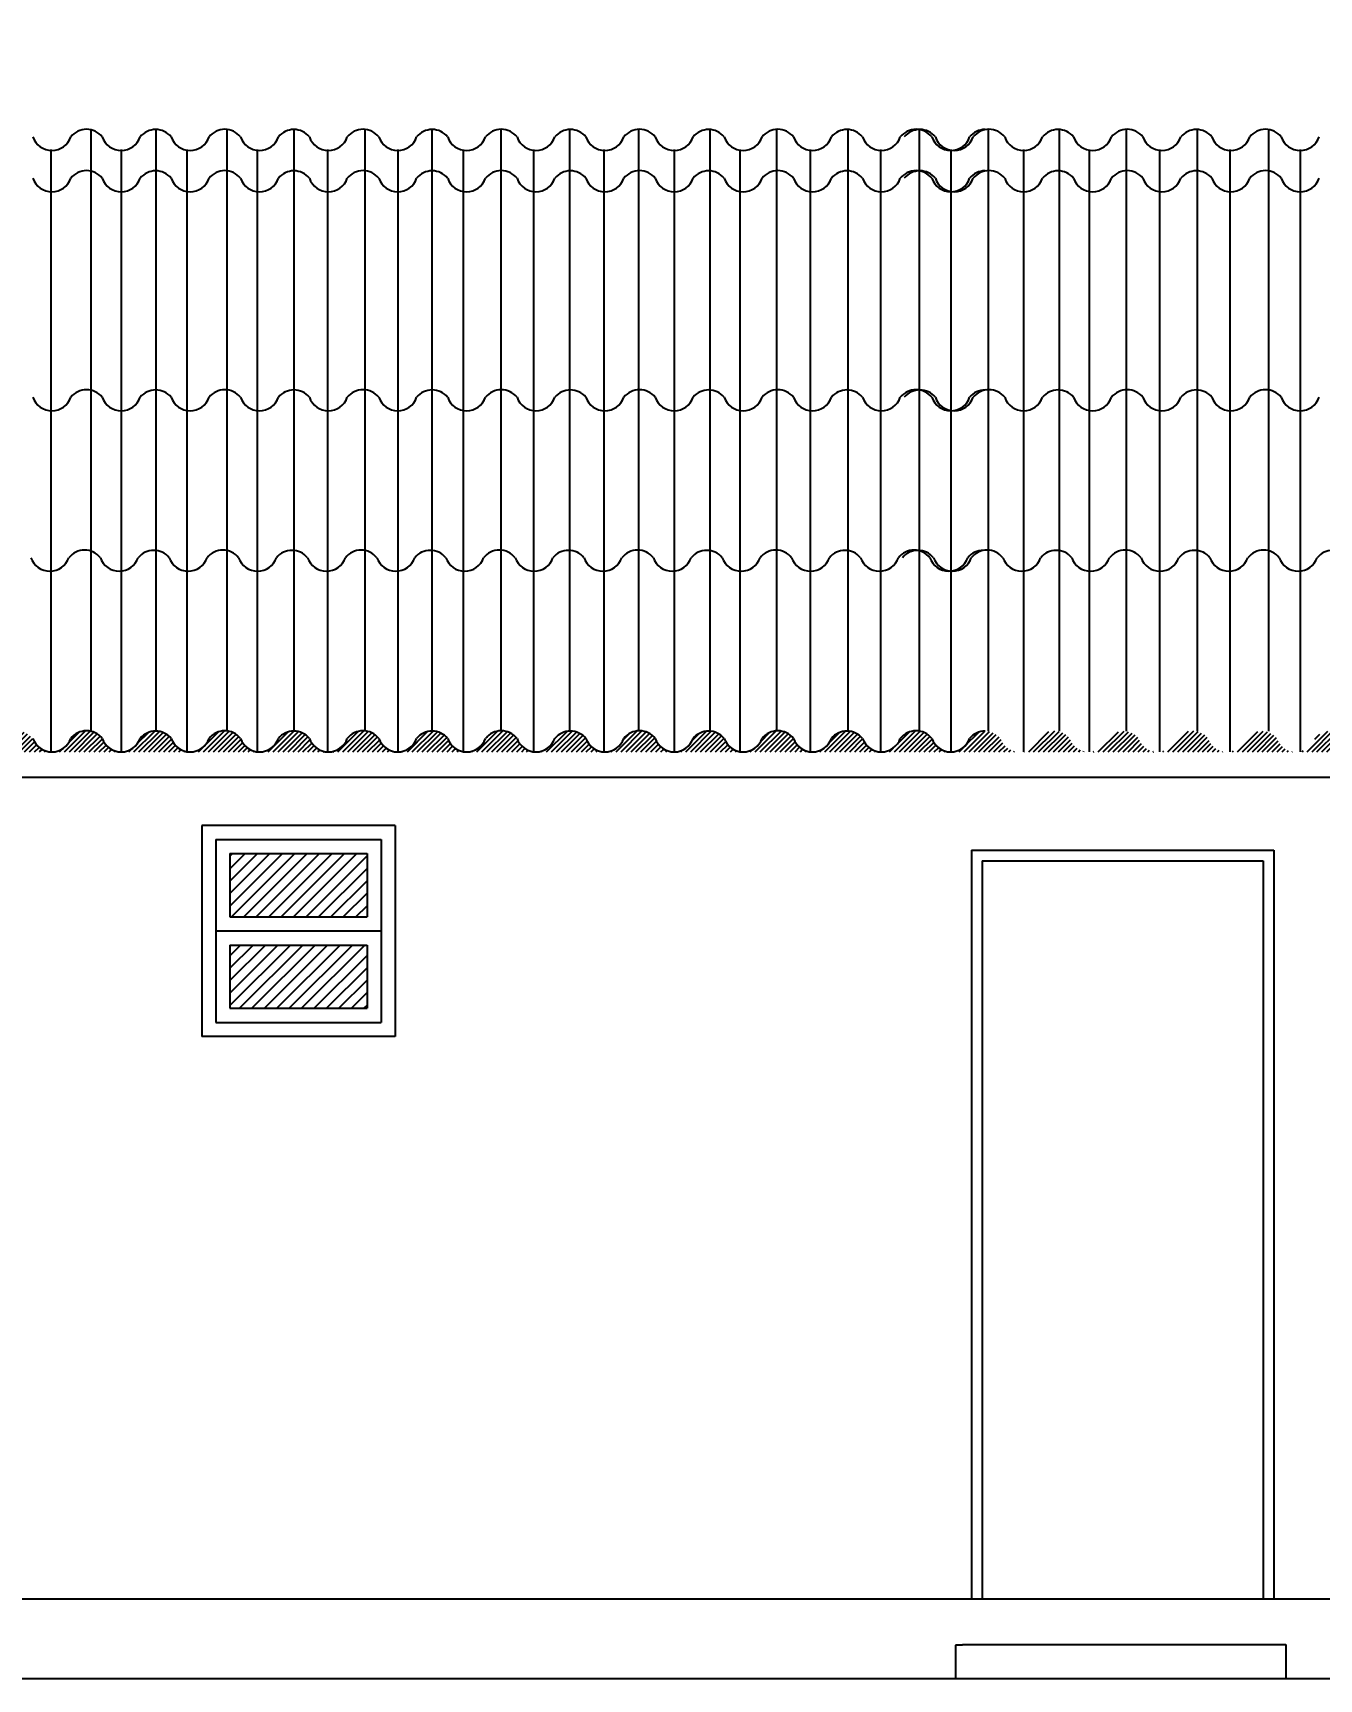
# Model space of a CAD drawing. Extents: x -49 to 264, y -41 to 22.
# Drawn here: x 16.798 to 20.457, y 3.068 to 7.75 of the extents above; entities that cross this region are included whole.
import ezdxf

# ---------------------------------------------------------------- set-up
doc = ezdxf.new("R2010")
doc.units = 0
doc.header["$LTSCALE"] = 20
doc.layers.get('0').update_dxf_attribs({"linetype": 'CONTINUOUS'})
doc.layers.get('DEFPOINTS').update_dxf_attribs({"linetype": 'CONTINUOUS'})
for name, color, linetype in [('AZULEJO', 30, 'CONTINUOUS'), ('COTAS', 244, 'CONTINUOUS'), ('EQUIPAMENTOS', 1, 'CONTINUOUS'), ('JANELA', 1, 'CONTINUOUS'), ('PISO', 30, 'CONTINUOUS'), ('PORTA', 1, 'CONTINUOUS'), ('VISTAL', 30, 'CONTINUOUS')]:
    doc.layers.add(name, color=color, linetype=linetype)
doc.styles.add('ROMANC', font='ROMANC.SHX')
doc.dimstyles.get("Standard").update_dxf_attribs({"dimtxt": 0.08, "dimasz": 0.12, "dimexe": 0.15, "dimexo": 0.0625, "dimgap": 0.04, "dimtad": 1, "dimzin": 0, "dimtxsty": 'ROMANC', "dimblk1": 'OBLIQUE', "dimblk2": 'OBLIQUE', "dimsah": 1, "dimcen": 0.09, "dimdle": 0.01, "dimclrd": 30, "dimclre": 30, "dimclrt": 244, "dimazin": 3, "dimtfac": 1, "dimtdec": 3, "dimtofl": 0, "dimtmove": 0, "dimatfit": 3, "dimtolj": 1, "dimtzin": 0})

# ---------------------------------------------------------------- blocks, each defined once
blk = doc.blocks.new('*X29')
at = {"color": 0, "linetype": 'CONTINUOUS'}
for p, q in [((256.3882, -53.2256), (256.4457, -53.1681)), ((256.4023, -53.2256), (256.4621, -53.1658)), ((256.4164, -53.2256), (256.4747, -53.1673)), ((256.4306, -53.2256), (256.4853, -53.1709)), ((256.4447, -53.2256), (256.4943, -53.176)), ((256.4589, -53.2256), (256.502, -53.1825)), ((256.473, -53.2256), (256.5078, -53.1909)), ((256.5862, -53.2256), (256.6432, -53.1686)), ((256.6003, -53.2256), (256.6594, -53.1665)), ((256.6144, -53.2256), (256.6719, -53.1681)), ((256.6286, -53.2256), (256.6824, -53.1718)), ((256.6427, -53.2256), (256.6913, -53.177)), ((256.6569, -53.2256), (256.699, -53.1835)), ((256.7841, -53.2256), (256.8426, -53.1672)), ((256.7983, -53.2256), (256.858, -53.1659)), ((256.8124, -53.2256), (256.8702, -53.1678)), ((256.8266, -53.2256), (256.8804, -53.1718)), ((256.8407, -53.2256), (256.8892, -53.1771)), ((256.8549, -53.2256), (256.8966, -53.1838)), ((256.9821, -53.2256), (257.04, -53.1677)), ((256.9963, -53.2256), (257.0553, -53.1666)), ((257.0104, -53.2256), (257.0673, -53.1687)), ((257.0246, -53.2256), (257.0775, -53.1727)), ((257.0387, -53.2256), (257.0862, -53.1781)), ((257.0528, -53.2256), (257.0936, -53.1848)), ((257.1801, -53.2256), (257.2392, -53.1666)), ((257.1943, -53.2256), (257.2538, -53.1661)), ((257.2034, -53.1882), (257.2149, -53.1767)), ((257.2084, -53.2256), (257.2656, -53.1684)), ((257.2225, -53.2256), (257.2755, -53.1727)), ((257.2367, -53.2256), (257.284, -53.1783)), ((257.2508, -53.2256), (257.2912, -53.1852)), ((257.3781, -53.2256), (257.4366, -53.1671)), ((257.3923, -53.2256), (257.451, -53.1668)), ((257.4002, -53.1893), (257.4136, -53.176)), ((257.4064, -53.2256), (257.4627, -53.1693)), ((257.4205, -53.2256), (257.4726, -53.1736)), ((257.4347, -53.2256), (257.481, -53.1793)), ((257.4488, -53.2256), (257.4882, -53.1862)), ((257.5761, -53.2256), (257.6356, -53.1661)), ((257.5902, -53.2256), (257.6495, -53.1663)), ((257.5949, -53.1927), (257.6152, -53.1724)), ((257.6044, -53.2256), (257.6609, -53.1691)), ((257.6185, -53.2256), (257.6705, -53.1736)), ((257.6327, -53.2256), (257.6788, -53.1795)), ((257.6468, -53.2256), (257.6858, -53.1866)), ((257.7741, -53.2256), (257.8329, -53.1668)), ((257.7882, -53.2256), (257.8467, -53.1671)), ((257.7915, -53.194), (257.8131, -53.1724)), ((257.8024, -53.2256), (257.858, -53.17)), ((257.8165, -53.2256), (257.8676, -53.1745)), ((257.8307, -53.2256), (257.8758, -53.1805)), ((257.8448, -53.2256), (257.8827, -53.1877)), ((256.374, -53.2256), (256.375, -53.2246)), ((256.4872, -53.2256), (256.5127, -53.2001)), ((256.5013, -53.2256), (256.5189, -53.208)), ((256.5154, -53.2256), (256.5264, -53.2147)), ((256.5296, -53.2256), (256.5352, -53.22)), ((256.5437, -53.2256), (256.5454, -53.2239)), ((256.572, -53.2256), (256.5732, -53.2244)), ((256.671, -53.2256), (256.7044, -53.1922)), ((256.6851, -53.2256), (256.7095, -53.2012)), ((256.6993, -53.2256), (256.7159, -53.209)), ((256.7134, -53.2256), (256.7236, -53.2155)), ((256.7276, -53.2256), (256.7326, -53.2206)), ((256.7417, -53.2256), (256.743, -53.2243)), ((256.77, -53.2256), (256.7719, -53.2237)), ((256.869, -53.2256), (256.9019, -53.1927)), ((256.8831, -53.2256), (256.9071, -53.2017)), ((256.8973, -53.2256), (256.9136, -53.2093)), ((256.9114, -53.2256), (256.9213, -53.2158)), ((256.9256, -53.2256), (256.9303, -53.2209)), ((256.9397, -53.2256), (256.9409, -53.2244)), ((256.968, -53.2256), (256.9702, -53.2235)), ((257.067, -53.2256), (257.0986, -53.194)), ((257.0811, -53.2256), (257.104, -53.2028)), ((257.0953, -53.2256), (257.1106, -53.2103)), ((257.1094, -53.2256), (257.1185, -53.2165)), ((257.1236, -53.2256), (257.1277, -53.2214)), ((257.1377, -53.2256), (257.1385, -53.2248)), ((257.166, -53.2256), (257.1691, -53.2225)), ((257.265, -53.2256), (257.2961, -53.1945)), ((257.2791, -53.2256), (257.3015, -53.2032)), ((257.2933, -53.2256), (257.3082, -53.2106)), ((257.3074, -53.2256), (257.3162, -53.2168)), ((257.3215, -53.2256), (257.3255, -53.2216)), ((257.3357, -53.2256), (257.3364, -53.2249)), ((257.364, -53.2256), (257.3675, -53.2221)), ((257.463, -53.2256), (257.4928, -53.1957)), ((257.4771, -53.2256), (257.4984, -53.2043)), ((257.4912, -53.2256), (257.5053, -53.2115)), ((257.5054, -53.2256), (257.5135, -53.2176)), ((257.5195, -53.2256), (257.523, -53.2222)), ((257.5337, -53.2256), (257.5337, -53.2256)), ((257.562, -53.2256), (257.5669, -53.2207)), ((257.661, -53.2256), (257.6904, -53.1962)), ((257.6751, -53.2256), (257.696, -53.2047)), ((257.6892, -53.2256), (257.703, -53.2119)), ((257.7034, -53.2256), (257.7112, -53.2178)), ((257.7175, -53.2256), (257.7208, -53.2224)), ((257.7317, -53.2256), (257.732, -53.2253)), ((257.76, -53.2256), (257.7655, -53.22)), ((257.8589, -53.2256), (257.8871, -53.1974)), ((257.8731, -53.2256), (257.893, -53.2057)), ((257.8872, -53.2256), (257.9001, -53.2128)), ((257.9014, -53.2256), (257.9085, -53.2185)), ((257.9155, -53.2256), (257.9182, -53.2229)), ((257.9297, -53.2256), (257.9298, -53.2255))]:
    blk.add_line(p, q, dxfattribs=at)
blk = doc.blocks.new('*X32')
at = {"color": 0, "linetype": 'CONTINUOUS'}
for p, q in [((261.1116, -53.2256), (261.1703, -53.167)), ((261.1258, -53.2256), (261.1855, -53.1659)), ((261.1399, -53.2256), (261.1975, -53.168)), ((261.1541, -53.2256), (261.2077, -53.172)), ((261.1682, -53.2256), (261.2164, -53.1774)), ((261.1823, -53.2256), (261.2238, -53.1842)), ((261.3096, -53.2256), (261.3677, -53.1675)), ((261.3238, -53.2256), (261.3827, -53.1667)), ((261.3379, -53.2256), (261.3947, -53.1688)), ((261.3521, -53.2256), (261.4048, -53.1729)), ((261.3662, -53.2256), (261.4134, -53.1784)), ((261.3803, -53.2256), (261.4207, -53.1852)), ((261.5076, -53.2256), (261.5668, -53.1664)), ((261.5218, -53.2256), (261.5812, -53.1661)), ((261.5297, -53.1893), (261.544, -53.1751)), ((261.5359, -53.2256), (261.5929, -53.1686)), ((261.55, -53.2256), (261.6027, -53.1729)), ((261.5642, -53.2256), (261.6112, -53.1786)), ((261.5783, -53.2256), (261.6184, -53.1856)), ((261.7056, -53.2256), (261.7642, -53.167)), ((261.7197, -53.2256), (261.7785, -53.1669)), ((261.7266, -53.1905), (261.7423, -53.1748)), ((261.7339, -53.2256), (261.79, -53.1695)), ((261.748, -53.2256), (261.7998, -53.1738)), ((261.7622, -53.2256), (261.8082, -53.1796)), ((261.7763, -53.2256), (261.8153, -53.1866)), ((261.9036, -53.2256), (261.9632, -53.1661)), ((261.9177, -53.2256), (261.9769, -53.1664)), ((261.921, -53.194), (261.9434, -53.1716)), ((261.9319, -53.2256), (261.9882, -53.1693)), ((261.946, -53.2256), (261.9978, -53.1739)), ((261.9602, -53.2256), (262.006, -53.1798)), ((261.9743, -53.2256), (262.0129, -53.187)), ((262.1016, -53.2256), (262.1605, -53.1667)), ((262.1157, -53.2256), (262.1741, -53.1672)), ((262.1176, -53.1955), (262.1413, -53.1718)), ((262.1299, -53.2256), (262.1853, -53.1702)), ((262.144, -53.2256), (262.1948, -53.1748)), ((262.1582, -53.2256), (262.203, -53.1808)), ((262.1723, -53.2256), (262.2096, -53.1883)), ((262.2996, -53.2256), (262.3593, -53.1659)), ((262.3109, -53.2002), (262.3415, -53.1696)), ((262.3137, -53.2256), (262.3725, -53.1668)), ((262.3279, -53.2256), (262.3834, -53.17)), ((262.342, -53.2256), (262.3927, -53.1749)), ((262.3561, -53.2256), (262.4007, -53.1811)), ((262.3703, -53.2256), (262.4071, -53.1888)), ((262.4976, -53.2256), (262.5566, -53.1665)), ((262.5065, -53.2025), (262.5391, -53.1699)), ((262.5117, -53.2256), (262.5697, -53.1676)), ((262.5258, -53.2256), (262.5805, -53.1709)), ((262.54, -53.2256), (262.5898, -53.1758)), ((262.5541, -53.2256), (262.5977, -53.1821)), ((262.5683, -53.2256), (262.6037, -53.1902)), ((261.0975, -53.2256), (261.0997, -53.2234)), ((261.1965, -53.2256), (261.2289, -53.1932)), ((261.2106, -53.2256), (261.2342, -53.2021)), ((261.2248, -53.2256), (261.2407, -53.2097)), ((261.2389, -53.2256), (261.2485, -53.216)), ((261.2531, -53.2256), (261.2576, -53.2211)), ((261.2672, -53.2256), (261.2683, -53.2246)), ((261.2955, -53.2256), (261.298, -53.2231)), ((261.3945, -53.2256), (261.4256, -53.1945)), ((261.4086, -53.2256), (261.431, -53.2032)), ((261.4228, -53.2256), (261.4377, -53.2106)), ((261.4369, -53.2256), (261.4457, -53.2168)), ((261.451, -53.2256), (261.455, -53.2216)), ((261.4652, -53.2256), (261.4659, -53.2249)), ((261.4935, -53.2256), (261.497, -53.2221)), ((261.5925, -53.2256), (261.6231, -53.1949)), ((261.6066, -53.2256), (261.6286, -53.2036)), ((261.6208, -53.2256), (261.6354, -53.211)), ((261.6349, -53.2256), (261.6434, -53.2171)), ((261.649, -53.2256), (261.6528, -53.2219)), ((261.6632, -53.2256), (261.6638, -53.225)), ((261.6915, -53.2256), (261.6955, -53.2216)), ((261.7905, -53.2256), (261.8199, -53.1962)), ((261.8046, -53.2256), (261.8255, -53.2047)), ((261.8187, -53.2256), (261.8325, -53.2119)), ((261.8329, -53.2256), (261.8407, -53.2178)), ((261.847, -53.2256), (261.8503, -53.2224)), ((261.8612, -53.2256), (261.8615, -53.2253)), ((261.8895, -53.2256), (261.895, -53.22)), ((261.9884, -53.2256), (262.0174, -53.1967)), ((262.0026, -53.2256), (262.0231, -53.2051)), ((262.0167, -53.2256), (262.0301, -53.2122)), ((262.0309, -53.2256), (262.0384, -53.2181)), ((262.045, -53.2256), (262.0481, -53.2226)), ((262.0592, -53.2256), (262.0594, -53.2253)), ((262.0733, -53.2256), (262.0734, -53.2255)), ((262.0874, -53.2256), (262.0938, -53.2193)), ((262.1864, -53.2256), (262.2142, -53.1979)), ((262.2006, -53.2256), (262.2201, -53.2061)), ((262.2147, -53.2256), (262.2273, -53.2131)), ((262.2289, -53.2256), (262.2357, -53.2188)), ((262.243, -53.2256), (262.2456, -53.2231)), ((262.2713, -53.2256), (262.2717, -53.2253)), ((262.2854, -53.2256), (262.2945, -53.2165)), ((262.3844, -53.2256), (262.4117, -53.1983)), ((262.3986, -53.2256), (262.4177, -53.2065)), ((262.4127, -53.2256), (262.4249, -53.2134)), ((262.4269, -53.2256), (262.4334, -53.219)), ((262.441, -53.2256), (262.4434, -53.2232)), ((262.4693, -53.2256), (262.4698, -53.2251)), ((262.4834, -53.2256), (262.4941, -53.2149)), ((262.5824, -53.2256), (262.6085, -53.1995)), ((262.5966, -53.2256), (262.6147, -53.2075)), ((262.6107, -53.2256), (262.6221, -53.2142)), ((262.6248, -53.2256), (262.6308, -53.2197)), ((262.639, -53.2256), (262.6409, -53.2237))]:
    blk.add_line(p, q, dxfattribs=at)
blk = doc.blocks.new('*X31')
at = {"color": 0, "linetype": 'CONTINUOUS'}
for p, q in [((259.5419, -53.2256), (259.6012, -53.1663)), ((259.556, -53.2256), (259.6154, -53.1662)), ((259.5624, -53.1909), (259.5798, -53.1735)), ((259.5701, -53.2256), (259.6269, -53.1689)), ((259.5843, -53.2256), (259.6366, -53.1733)), ((259.5984, -53.2256), (259.645, -53.179)), ((259.6126, -53.2256), (259.6521, -53.1861)), ((259.7398, -53.2256), (259.7986, -53.1669)), ((259.754, -53.2256), (259.8126, -53.167)), ((259.7591, -53.1922), (259.7779, -53.1735)), ((259.7681, -53.2256), (259.824, -53.1697)), ((259.7823, -53.2256), (259.8337, -53.1742)), ((259.7964, -53.2256), (259.842, -53.18)), ((259.8106, -53.2256), (259.849, -53.1871)), ((259.9378, -53.2256), (259.9975, -53.166)), ((259.952, -53.2256), (260.011, -53.1666)), ((259.9533, -53.196), (259.9785, -53.1708)), ((259.9661, -53.2256), (260.0222, -53.1696)), ((259.9803, -53.2256), (260.0316, -53.1742)), ((259.9944, -53.2256), (260.0398, -53.1803)), ((260.0085, -53.2256), (260.0466, -53.1876)), ((260.1358, -53.2256), (260.1948, -53.1666)), ((260.1497, -53.1976), (260.1763, -53.171)), ((260.15, -53.2256), (260.2082, -53.1673)), ((260.1641, -53.2256), (260.2193, -53.1704)), ((260.1783, -53.2256), (260.2287, -53.1752)), ((260.1924, -53.2256), (260.2368, -53.1813)), ((260.2065, -53.2256), (260.2432, -53.189)), ((260.3338, -53.2256), (260.3936, -53.1658)), ((260.3418, -53.2035), (260.3763, -53.169)), ((260.348, -53.2256), (260.4066, -53.167)), ((260.3621, -53.2256), (260.4174, -53.1703)), ((260.3762, -53.2256), (260.4266, -53.1753)), ((260.3904, -53.2256), (260.4345, -53.1815)), ((260.4045, -53.2256), (260.4407, -53.1895)), ((260.5318, -53.2256), (260.5909, -53.1665)), ((260.5344, -53.2089), (260.5739, -53.1694)), ((260.546, -53.2256), (260.6038, -53.1678)), ((260.5601, -53.2256), (260.6145, -53.1712)), ((260.5742, -53.2256), (260.6236, -53.1762)), ((260.5884, -53.2256), (260.6315, -53.1825)), ((260.6025, -53.2256), (260.6373, -53.1909)), ((260.7157, -53.2256), (260.7734, -53.1678)), ((260.7298, -53.2256), (260.7896, -53.1658)), ((260.7439, -53.2256), (260.8021, -53.1674)), ((260.7581, -53.2256), (260.8126, -53.1711)), ((260.7722, -53.2256), (260.8215, -53.1763)), ((260.7864, -53.2256), (260.8291, -53.1828)), ((260.8005, -53.2256), (260.8348, -53.1914)), ((260.9136, -53.2256), (260.971, -53.1683)), ((260.9278, -53.2256), (260.9869, -53.1665)), ((260.9419, -53.2256), (260.9993, -53.1683)), ((260.9561, -53.2256), (261.0097, -53.172)), ((260.9702, -53.2256), (261.0185, -53.1773)), ((260.9844, -53.2256), (261.0261, -53.1839)), ((259.5277, -53.2256), (259.5319, -53.2214)), ((259.6267, -53.2256), (259.6567, -53.1956)), ((259.6409, -53.2256), (259.6623, -53.2041)), ((259.655, -53.2256), (259.6692, -53.2114)), ((259.6691, -53.2256), (259.6773, -53.2175)), ((259.6833, -53.2256), (259.6868, -53.2221)), ((259.6974, -53.2256), (259.6979, -53.2251)), ((259.7257, -53.2256), (259.7304, -53.2209)), ((259.8247, -53.2256), (259.8535, -53.1968)), ((259.8388, -53.2256), (259.8593, -53.2052)), ((259.853, -53.2256), (259.8663, -53.2123)), ((259.8671, -53.2256), (259.8746, -53.2182)), ((259.8813, -53.2256), (259.8842, -53.2226)), ((259.9096, -53.2256), (259.9097, -53.2255)), ((259.9237, -53.2256), (259.9303, -53.219)), ((260.0227, -53.2256), (260.051, -53.1973)), ((260.0368, -53.2256), (260.0569, -53.2056)), ((260.051, -53.2256), (260.0639, -53.2126)), ((260.0651, -53.2256), (260.0723, -53.2184)), ((260.0793, -53.2256), (260.082, -53.2228)), ((260.0934, -53.2256), (260.0936, -53.2255)), ((260.1075, -53.2256), (260.1078, -53.2254)), ((260.1217, -53.2256), (260.1292, -53.2181)), ((260.2207, -53.2256), (260.2478, -53.1985)), ((260.2348, -53.2256), (260.2538, -53.2066)), ((260.249, -53.2256), (260.2611, -53.2135)), ((260.2631, -53.2256), (260.2696, -53.2191)), ((260.2773, -53.2256), (260.2796, -53.2233)), ((260.3055, -53.2256), (260.3061, -53.2251)), ((260.3197, -53.2256), (260.3311, -53.2142)), ((260.4187, -53.2256), (260.4454, -53.1989)), ((260.4328, -53.2256), (260.4514, -53.207)), ((260.447, -53.2256), (260.4587, -53.2138)), ((260.4611, -53.2256), (260.4673, -53.2194)), ((260.4752, -53.2256), (260.4774, -53.2235)), ((260.5035, -53.2256), (260.5042, -53.2249)), ((260.5177, -53.2256), (260.5338, -53.2094)), ((260.6167, -53.2256), (260.6422, -53.2001)), ((260.6308, -53.2256), (260.6484, -53.208)), ((260.6449, -53.2256), (260.6559, -53.2147)), ((260.6591, -53.2256), (260.6647, -53.22)), ((260.6732, -53.2256), (260.675, -53.2239)), ((260.7015, -53.2256), (260.7027, -53.2244)), ((260.8147, -53.2256), (260.8397, -53.2005)), ((260.8288, -53.2256), (260.846, -53.2084)), ((260.8429, -53.2256), (260.8536, -53.215)), ((260.8571, -53.2256), (260.8624, -53.2202)), ((260.8712, -53.2256), (260.8728, -53.224)), ((260.8995, -53.2256), (260.9009, -53.2242)), ((260.9985, -53.2256), (261.0314, -53.1927)), ((261.0126, -53.2256), (261.0366, -53.2017)), ((261.0268, -53.2256), (261.0431, -53.2093)), ((261.0409, -53.2256), (261.0508, -53.2158)), ((261.0551, -53.2256), (261.0598, -53.2209)), ((261.0692, -53.2256), (261.0704, -53.2244))]:
    blk.add_line(p, q, dxfattribs=at)
blk = doc.blocks.new('*X30')
at = {"color": 0, "linetype": 'CONTINUOUS'}
for p, q in [((257.9721, -53.2256), (258.0318, -53.1659)), ((257.9853, -53.1982), (258.0135, -53.1701)), ((257.9862, -53.2256), (258.0451, -53.1667)), ((258.0004, -53.2256), (258.0561, -53.1698)), ((258.0145, -53.2256), (258.0655, -53.1746)), ((258.0287, -53.2256), (258.0735, -53.1807)), ((258.0428, -53.2256), (258.0801, -53.1883)), ((258.1701, -53.2256), (258.2291, -53.1666)), ((258.1814, -53.2002), (258.2112, -53.1703)), ((258.1842, -53.2256), (258.2423, -53.1675)), ((258.1984, -53.2256), (258.2533, -53.1707)), ((258.2125, -53.2256), (258.2626, -53.1755)), ((258.2266, -53.2256), (258.2705, -53.1817)), ((258.2408, -53.2256), (258.2767, -53.1897)), ((258.3539, -53.2256), (258.411, -53.1685)), ((258.3681, -53.2256), (258.4279, -53.1658)), ((258.3822, -53.2256), (258.4407, -53.1671)), ((258.3963, -53.2256), (258.4513, -53.1706)), ((258.4105, -53.2256), (258.4605, -53.1756)), ((258.4246, -53.2256), (258.4682, -53.182)), ((258.4388, -53.2256), (258.4742, -53.1902)), ((258.5519, -53.2256), (258.6086, -53.169)), ((258.5661, -53.2256), (258.6252, -53.1665)), ((258.5802, -53.2256), (258.6379, -53.1679)), ((258.5943, -53.2256), (258.6484, -53.1715)), ((258.6085, -53.2256), (258.6575, -53.1766)), ((258.6226, -53.2256), (258.6652, -53.183)), ((258.6368, -53.2256), (258.6708, -53.1915)), ((258.7499, -53.2256), (258.808, -53.1675)), ((258.764, -53.2256), (258.8238, -53.1658)), ((258.7782, -53.2256), (258.8362, -53.1676)), ((258.7923, -53.2256), (258.8465, -53.1714)), ((258.8065, -53.2256), (258.8553, -53.1767)), ((258.8206, -53.2256), (258.8629, -53.1833)), ((258.8348, -53.2256), (258.8683, -53.192)), ((258.9479, -53.2256), (259.0055, -53.168)), ((258.962, -53.2256), (259.0211, -53.1666)), ((258.9762, -53.2256), (259.0333, -53.1685)), ((258.9903, -53.2256), (259.0436, -53.1723)), ((259.0045, -53.2256), (259.0524, -53.1777)), ((259.0186, -53.2256), (259.0599, -53.1843)), ((259.1459, -53.2256), (259.2047, -53.1668)), ((259.16, -53.2256), (259.2197, -53.166)), ((259.1737, -53.1836), (259.176, -53.1814)), ((259.1742, -53.2256), (259.2316, -53.1682)), ((259.1883, -53.2256), (259.2416, -53.1723)), ((259.2024, -53.2256), (259.2502, -53.1779)), ((259.2166, -53.2256), (259.2575, -53.1847)), ((259.3439, -53.2256), (259.4022, -53.1673)), ((259.358, -53.2256), (259.4169, -53.1667)), ((259.3675, -53.1878), (259.3769, -53.1784)), ((259.3722, -53.2256), (259.4287, -53.1691)), ((259.3863, -53.2256), (259.4387, -53.1732)), ((259.4004, -53.2256), (259.4472, -53.1788)), ((259.4146, -53.2256), (259.4545, -53.1857)), ((257.9438, -53.2256), (257.944, -53.2254)), ((257.9579, -53.2256), (257.9658, -53.2177)), ((258.0569, -53.2256), (258.0847, -53.1979)), ((258.0711, -53.2256), (258.0906, -53.2061)), ((258.0852, -53.2256), (258.0977, -53.2131)), ((258.0994, -53.2256), (258.1062, -53.2188)), ((258.1135, -53.2256), (258.1161, -53.2231)), ((258.1276, -53.2256), (258.1277, -53.2256)), ((258.1418, -53.2256), (258.1421, -53.2253)), ((258.1559, -53.2256), (258.165, -53.2165)), ((258.2549, -53.2256), (258.2815, -53.1991)), ((258.2691, -53.2256), (258.2875, -53.2071)), ((258.2832, -53.2256), (258.2949, -53.2139)), ((258.2974, -53.2256), (258.3035, -53.2195)), ((258.3115, -53.2256), (258.3136, -53.2235)), ((258.3398, -53.2256), (258.3405, -53.2249)), ((258.4529, -53.2256), (258.479, -53.1995)), ((258.4671, -53.2256), (258.4852, -53.2075)), ((258.4812, -53.2256), (258.4926, -53.2142)), ((258.4953, -53.2256), (258.5013, -53.2197)), ((258.5095, -53.2256), (258.5114, -53.2237)), ((258.5378, -53.2256), (258.5387, -53.2247)), ((258.6509, -53.2256), (258.6758, -53.2007)), ((258.665, -53.2256), (258.6822, -53.2085)), ((258.6792, -53.2256), (258.6897, -53.2151)), ((258.6933, -53.2256), (258.6986, -53.2203)), ((258.7075, -53.2256), (258.709, -53.2241)), ((258.7358, -53.2256), (258.7373, -53.2241)), ((258.8489, -53.2256), (258.8734, -53.2011)), ((258.863, -53.2256), (258.8798, -53.2089)), ((258.8772, -53.2256), (258.8874, -53.2154)), ((258.8913, -53.2256), (258.8964, -53.2206)), ((258.9055, -53.2256), (258.9068, -53.2242)), ((258.9337, -53.2256), (258.9355, -53.2238)), ((259.0327, -53.2256), (259.065, -53.1933)), ((259.0469, -53.2256), (259.0703, -53.2022)), ((259.061, -53.2256), (259.0768, -53.2098)), ((259.0752, -53.2256), (259.0846, -53.2161)), ((259.0893, -53.2256), (259.0938, -53.2212)), ((259.1035, -53.2256), (259.1045, -53.2246)), ((259.1317, -53.2256), (259.1343, -53.223)), ((259.2307, -53.2256), (259.2625, -53.1938)), ((259.2449, -53.2256), (259.2678, -53.2026)), ((259.259, -53.2256), (259.2745, -53.2102)), ((259.2732, -53.2256), (259.2823, -53.2164)), ((259.2873, -53.2256), (259.2915, -53.2214)), ((259.3014, -53.2256), (259.3023, -53.2247)), ((259.3297, -53.2256), (259.3327, -53.2226)), ((259.4287, -53.2256), (259.4592, -53.1951)), ((259.4429, -53.2256), (259.4647, -53.2037)), ((259.457, -53.2256), (259.4715, -53.2111)), ((259.4711, -53.2256), (259.4796, -53.2172)), ((259.4853, -53.2256), (259.489, -53.2219)), ((259.4994, -53.2256), (259.5, -53.225))]:
    blk.add_line(p, q, dxfattribs=at)
blk = doc.blocks.new('*X331')
at = {"color": 0, "linetype": 'CONTINUOUS'}
for p, q in [((17.3581, 5.2665), (17.5072, 5.4156)), ((17.3581, 5.3019), (17.4718, 5.4156)), ((17.3581, 5.3373), (17.4365, 5.4156)), ((17.3581, 5.3726), (17.4011, 5.4156)), ((17.3581, 5.408), (17.3657, 5.4156)), ((17.3625, 5.2356), (17.5425, 5.4156)), ((17.3979, 5.2356), (17.5779, 5.4156)), ((17.4332, 5.2356), (17.6132, 5.4156)), ((17.4686, 5.2356), (17.6486, 5.4156)), ((17.5039, 5.2356), (17.6839, 5.4156)), ((17.5393, 5.2356), (17.7193, 5.4156)), ((17.5747, 5.2356), (17.7481, 5.4091)), ((17.61, 5.2356), (17.7481, 5.3737)), ((17.6454, 5.2356), (17.7481, 5.3384)), ((17.6807, 5.2356), (17.7481, 5.303)), ((17.7161, 5.2356), (17.7481, 5.2676)), ((17.3581, 5.0191), (17.4947, 5.1556)), ((17.3581, 5.0544), (17.4593, 5.1556)), ((17.3581, 5.0898), (17.4239, 5.1556)), ((17.3581, 5.1251), (17.3886, 5.1556)), ((17.3581, 4.9837), (17.53, 5.1556)), ((17.3854, 4.9756), (17.5654, 5.1556)), ((17.4207, 4.9756), (17.6007, 5.1556)), ((17.4561, 4.9756), (17.6361, 5.1556)), ((17.4914, 4.9756), (17.6714, 5.1556)), ((17.5268, 4.9756), (17.7068, 5.1556)), ((17.5621, 4.9756), (17.7421, 5.1556)), ((17.5975, 4.9756), (17.7481, 5.1262)), ((17.6329, 4.9756), (17.7481, 5.0909)), ((17.6682, 4.9756), (17.7481, 5.0555)), ((17.7036, 4.9756), (17.7481, 5.0202)), ((17.7389, 4.9756), (17.7481, 4.9848))]:
    blk.add_line(p, q, dxfattribs=at)
blk = doc.blocks.new('_OBLIQUE')
at = {"color": 0, "linetype": 'BYBLOCK'}
blk.add_line((-0.5, -0.5), (0.5, 0.5), dxfattribs=at)
blk = doc.blocks.new('*D285')
at = {"color": 30, "linetype": 'BYBLOCK'}
for p, q in [((5.4514, 16.7744), (3.9857, 16.7744)), ((4.1357, 16.7844), (4.1357, 16.6444)), ((5.4514, 16.6444), (3.9857, 16.6444)), ((4.1357, 16.6444), (4.1357, 16.2005)), ((34.5022, 9.8379), (34.4553, 9.8379)), ((34.6053, 8.3979), (34.6053, 9.8479)), ((32.265, 9.5685), (34.255, 9.5685)), ((32.275, 9.5379), (32.275, 9.4185)), ((34.245, 9.5379), (34.245, 9.4185)), ((34.3609, 8.4079), (34.4553, 8.4079)), ((256.8586, -40.1982), (257.1335, -40.1982)), ((257.0835, -40.1982), (257.0835, -40.2358)), ((257.0835, -40.5982), (257.0835, -40.5606))]:
    blk.add_line(p, q, dxfattribs=at)
at = {"layer": 'DEFPOINTS', "color": 0, "linetype": 'BYBLOCK'}
for p in [(5.7514, 16.7744), (4.1357, 16.6444), (5.7514, 16.6444), (32.275, 9.8379), (34.245, 9.8379), (34.6053, 9.8379), (34.8022, 9.8379), (34.245, 9.5685), (34.6609, 8.4079), (256.7961, -40.1982), (257.0835, -40.1982), (256.7961, -40.5982)]:
    blk.add_point(p, dxfattribs=at)
at = {"color": 30, "linetype": 'BYBLOCK'}
for p, xscale, yscale, zscale, rotation in [((4.1357, 16.7744), 0.12, 0.12, 0.12, 90), ((4.1357, 16.6444), 0.12, 0.12, 0.12, 270), ((34.6053, 9.8379), 0.12, 0.12, 0.12, 90), ((32.275, 9.5685), 0.12, 0.12, 0.12, 180), ((34.6053, 8.4079), 0.12, 0.12, 0.12, 270), ((257.0835, -40.1982), 0.05, 0.05, 0.05, 90), ((257.0835, -40.5982), 0.05, 0.05, 0.05, 270)]:
    blk.add_blockref('_OBLIQUE', p, dxfattribs=dict(at, xscale=xscale, yscale=yscale, zscale=zscale, rotation=rotation))
at = {"color": 30, "linetype": 'BYBLOCK', "xscale": 0.12, "yscale": 0.12, "zscale": 0.12}
blk.add_blockref('_OBLIQUE', (34.245, 9.5685), dxfattribs=at)
at = {"color": 244, "linetype": 'BYBLOCK', "attachment_point": 5, "rotation": 90, "style": 'ROMANC'}
for s, insert, char_height in [('\\A1;0.13', (4.0557, 16.3625), 0.08), ('\\A1;{1.53}', (34.5253, 9.1229), 0.08), ('\\A1;0.40', (257.0835, -40.3982), 0.1)]:
    blk.add_mtext(s, dxfattribs=dict(at, insert=insert, char_height=char_height))
at = {"color": 244, "linetype": 'BYBLOCK', "insert": (33.26, 9.6485), "char_height": 0.08, "attachment_point": 5, "style": 'ROMANC'}
blk.add_mtext('\\A1;1.97', dxfattribs=at)
blk = doc.blocks.new('*D286')
at = {"color": 30, "linetype": 'BYBLOCK'}
for p, q in [((4.1379, 15.5544), (4.1379, 15.4144)), ((5.4514, 15.5444), (3.9879, 15.5444)), ((5.4514, 15.4144), (3.9879, 15.4144)), ((4.1379, 15.4144), (4.1379, 14.9705)), ((30.1071, 11.4748), (30.1071, 11.2933)), ((30.0571, 11.3933), (30.6571, 11.3933)), ((30.6071, 11.4239), (30.6071, 11.2933)), ((34.335, 9.5589), (36.3307, 9.5589)), ((34.345, 9.5379), (34.345, 9.4089)), ((36.3207, 9.5379), (36.3207, 9.4089)), ((263.1948, -40.2981), (263.1948, -40.5684)), ((262.6661, -40.5107), (262.6661, -40.5684)), ((262.6661, -40.5184), (262.7205, -40.5184)), ((263.1948, -40.5184), (263.1405, -40.5184))]:
    blk.add_line(p, q, dxfattribs=at)
at = {"layer": 'DEFPOINTS', "color": 0, "linetype": 'BYBLOCK'}
for p in [(5.7514, 15.5444), (4.1379, 15.4144), (5.7514, 15.4144), (30.1071, 12.8748), (30.6071, 12.8239), (30.6071, 11.3933), (34.345, 9.8379), (36.3207, 9.8379), (36.3207, 9.5589), (263.1948, -40.2356), (262.6661, -40.4482), (263.1948, -40.5184)]:
    blk.add_point(p, dxfattribs=at)
at = {"color": 30, "linetype": 'BYBLOCK'}
for p, xscale, yscale, zscale, rotation in [((4.1379, 15.5444), 0.12, 0.12, 0.12, 90), ((4.1379, 15.4144), 0.12, 0.12, 0.12, 270), ((30.1071, 11.3933), 0.1, 0.1, 0.1, 180), ((34.345, 9.5589), 0.12, 0.12, 0.12, 180), ((262.6661, -40.5184), 0.05, 0.05, 0.05, 180)]:
    blk.add_blockref('_OBLIQUE', p, dxfattribs=dict(at, xscale=xscale, yscale=yscale, zscale=zscale, rotation=rotation))
for p, xscale, yscale, zscale in [((30.6071, 11.3933), 0.1, 0.1, 0.1), ((36.3207, 9.5589), 0.12, 0.12, 0.12), ((263.1948, -40.5184), 0.05, 0.05, 0.05)]:
    blk.add_blockref('_OBLIQUE', p, dxfattribs=dict(at, xscale=xscale, yscale=yscale, zscale=zscale))
at = {"color": 244, "linetype": 'BYBLOCK', "insert": (4.0579, 15.1325), "char_height": 0.08, "attachment_point": 5, "rotation": 90, "style": 'ROMANC'}
blk.add_mtext('\\A1;0.13', dxfattribs=at)
at = {"color": 244, "linetype": 'BYBLOCK', "attachment_point": 5, "style": 'ROMANC'}
for s, insert, char_height in [('\\A1;0.50', (30.3571, 11.4733), 0.08), ('\\A1;1.98', (35.3329, 9.6389), 0.08), ('\\A1;{0.500}', (262.9305, -40.5184), 0.1)]:
    blk.add_mtext(s, dxfattribs=dict(at, insert=insert, char_height=char_height))

msp = doc.modelspace()

# ---------------------------------------------------------------- linework, layer by layer
at = {"color": 30, "linetype": 'BYBLOCK'}
msp.add_line((17.6928, 4.8956), (17.6886, 4.8956), dxfattribs=at)
at = {"layer": 'AZULEJO', "linetype": 'CONTINUOUS'}
for p, q in [((17.3581, 5.2356), (17.7481, 5.2356)), ((17.3181, 5.1956), (17.7881, 5.1956)), ((17.3581, 5.1556), (17.7481, 5.1556))]:
    msp.add_line(p, q, dxfattribs=at)
at = {"layer": 'DEFPOINTS', "color": 30, "linetype": 'BYBLOCK'}
for p in [(17.6303, 4.8956), (17.6386, 4.8956)]:
    msp.add_point(p, dxfattribs=at)
at = {"layer": 'EQUIPAMENTOS', "color": 30, "linetype": 'CONTINUOUS'}
for p, q in [((16.8487, 7.4185), (16.8487, 7.3356)), ((17.0487, 7.4185), (17.0487, 7.3356)), ((17.2354, 7.4185), (17.2354, 7.3356)), ((17.4354, 7.4185), (17.4354, 7.3356)), ((17.6354, 7.4185), (17.6354, 7.3356)), ((17.8354, 7.4185), (17.8354, 7.3356)), ((18.0221, 7.4185), (18.0221, 7.3356)), ((18.2221, 7.4185), (18.2221, 7.3356)), ((18.4221, 7.4185), (18.4221, 7.3356)), ((18.6221, 7.4185), (18.6221, 7.3356)), ((18.8088, 7.4185), (18.8088, 7.3356)), ((19.0088, 7.4185), (19.0088, 7.3356)), ((19.2088, 7.4185), (19.2088, 7.3356)), ((19.4088, 7.4185), (19.4088, 7.3356)), ((19.6163, 7.4185), (19.6163, 7.3356)), ((19.803, 7.4185), (19.803, 7.3356)), ((20.003, 7.4185), (20.003, 7.3356)), ((20.203, 7.4185), (20.203, 7.3356)), ((20.403, 7.4185), (20.403, 7.3356))]:
    msp.add_line(p, q, dxfattribs=at)
at = {"layer": 'EQUIPAMENTOS', "color": 244, "linetype": 'CONTINUOUS'}
for p, q in [((16.8487, 7.3356), (16.8487, 5.7051)), ((17.0487, 7.3356), (17.0487, 5.7051)), ((17.2354, 7.3356), (17.2354, 5.7051)), ((17.4354, 7.3356), (17.4354, 5.7051)), ((17.6354, 7.3356), (17.6354, 5.7051)), ((17.8354, 7.3356), (17.8354, 5.7051)), ((18.0221, 7.3356), (18.0221, 5.7051)), ((18.2221, 7.3356), (18.2221, 5.7051)), ((18.4221, 7.3356), (18.4221, 5.7051)), ((18.6221, 7.3356), (18.6221, 5.7051)), ((18.8088, 7.3356), (18.8088, 5.7051)), ((19.0088, 7.3356), (19.0088, 5.7051)), ((19.2088, 7.3356), (19.2088, 5.7051)), ((19.4088, 7.3356), (19.4088, 5.7051)), ((19.6163, 7.3356), (19.6163, 5.7051)), ((19.803, 7.3356), (19.803, 5.7051)), ((20.003, 7.3356), (20.003, 5.7051)), ((20.203, 7.3356), (20.203, 5.7051)), ((20.403, 7.3356), (20.403, 5.7051))]:
    msp.add_line(p, q, dxfattribs=at)
at = {"layer": 'EQUIPAMENTOS', "color": 30, "linetype": 'CONTINUOUS'}
for centre, start, end in [((16.8515, 7.4729), 199.0079, 340.8903), ((16.9501, 7.419), 90, 141.7778), ((16.9501, 7.419), 38.2222, 90), ((17.0487, 7.4729), 199.1097, 340.9921), ((17.1468, 7.4183), 90, 140.7505), ((17.1468, 7.4183), 39.2495, 90), ((17.2448, 7.4729), 199.0079, 340.8903), ((17.3434, 7.419), 90, 141.7778), ((17.3434, 7.419), 38.2222, 90), ((17.4421, 7.4729), 199.1097, 340.9921), ((17.5401, 7.4183), 90, 140.7505), ((17.5401, 7.4183), 39.2495, 90), ((17.6381, 7.4729), 199.0079, 340.8903), ((17.7368, 7.419), 90, 141.7778), ((17.7368, 7.419), 38.2222, 90), ((17.8354, 7.4729), 199.1097, 340.9921), ((17.9334, 7.4183), 90, 140.7505), ((17.9334, 7.4183), 39.2495, 90), ((18.0315, 7.4729), 199.0079, 340.8903), ((18.1301, 7.419), 90, 141.7778), ((18.1301, 7.419), 38.2222, 90), ((18.2288, 7.4729), 199.1097, 340.9921), ((18.3268, 7.4183), 90, 140.7505), ((18.3268, 7.4183), 39.2495, 90), ((18.4248, 7.4729), 199.0079, 340.8903), ((18.5235, 7.419), 90, 141.7778), ((18.5235, 7.419), 38.2222, 90), ((18.6221, 7.4729), 199.1097, 340.9921), ((18.7201, 7.4183), 90, 140.7505), ((18.7201, 7.4183), 39.2495, 90), ((18.8182, 7.4729), 199.0079, 340.8903), ((18.9168, 7.419), 90, 141.7778), ((18.9168, 7.419), 38.2222, 90), ((19.0154, 7.4729), 199.1097, 340.9921), ((19.1135, 7.4183), 90, 140.7505), ((19.1135, 7.4183), 39.2495, 90), ((19.2115, 7.4729), 199.0079, 340.8903), ((19.3102, 7.419), 90, 141.7778), ((19.321, 7.4183), 90, 140.7505), ((19.3102, 7.419), 38.2222, 90), ((19.321, 7.4183), 39.2495, 90), ((19.4088, 7.4729), 199.1097, 340.9921), ((19.419, 7.4729), 199.0079, 340.8903), ((19.5068, 7.4183), 90, 140.7505), ((19.5177, 7.419), 90, 141.7778), ((19.5177, 7.419), 38.2222, 90), ((19.6163, 7.4729), 199.1097, 340.9921), ((19.7143, 7.4183), 90, 140.7505), ((19.7143, 7.4183), 39.2495, 90), ((19.8124, 7.4729), 199.0079, 340.8903), ((19.911, 7.419), 90, 141.7778), ((19.911, 7.419), 38.2222, 90), ((20.0096, 7.4729), 199.1097, 340.9921), ((20.1077, 7.4183), 90, 140.7505), ((20.1077, 7.4183), 39.2495, 90), ((20.2057, 7.4729), 199.0079, 340.8903), ((20.3044, 7.419), 90, 141.7778), ((20.3044, 7.419), 38.2222, 90), ((20.403, 7.4729), 199.1097, 340.9921), ((16.9501, 7.3014), 90, 141.7778), ((16.9501, 7.3014), 38.2222, 90), ((17.1468, 7.3007), 90, 140.7505), ((17.1468, 7.3007), 39.2495, 90), ((17.3434, 7.3014), 90, 141.7778), ((17.3434, 7.3014), 38.2222, 90), ((17.5401, 7.3007), 90, 140.7505), ((17.5401, 7.3007), 39.2495, 90), ((17.7368, 7.3014), 90, 141.7778), ((17.7368, 7.3014), 38.2222, 90), ((17.9334, 7.3007), 90, 140.7505), ((17.9334, 7.3007), 39.2495, 90), ((18.1301, 7.3014), 90, 141.7778), ((18.1301, 7.3014), 38.2222, 90), ((18.3268, 7.3007), 90, 140.7505), ((18.3268, 7.3007), 39.2495, 90), ((18.5235, 7.3014), 90, 141.7778), ((18.5235, 7.3014), 38.2222, 90), ((18.7201, 7.3007), 90, 140.7505), ((18.7201, 7.3007), 39.2495, 90), ((18.9168, 7.3014), 90, 141.7778), ((18.9168, 7.3014), 38.2222, 90), ((19.1135, 7.3007), 90, 140.7505), ((19.1135, 7.3007), 39.2495, 90), ((19.3102, 7.3014), 90, 141.7778), ((19.321, 7.3007), 90, 140.7505), ((19.3102, 7.3014), 38.2222, 90), ((19.321, 7.3007), 39.2495, 90), ((19.5068, 7.3007), 90, 140.7505), ((19.5177, 7.3014), 90, 141.7778), ((19.5177, 7.3014), 38.2222, 90), ((19.7143, 7.3007), 90, 140.7505), ((19.7143, 7.3007), 39.2495, 90), ((19.911, 7.3014), 90, 141.7778), ((19.911, 7.3014), 38.2222, 90), ((20.1077, 7.3007), 90, 140.7505), ((20.1077, 7.3007), 39.2495, 90), ((20.3044, 7.3014), 90, 141.7778), ((20.3044, 7.3014), 38.2222, 90), ((16.8515, 7.3553), 199.0079, 340.8903), ((17.0487, 7.3553), 199.1097, 340.9921), ((17.2448, 7.3553), 199.0079, 340.8903), ((17.4421, 7.3553), 199.1097, 340.9921), ((17.6381, 7.3553), 199.0079, 340.8903), ((17.8354, 7.3553), 199.1097, 340.9921), ((18.0315, 7.3553), 199.0079, 340.8903), ((18.2288, 7.3553), 199.1097, 340.9921), ((18.4248, 7.3553), 199.0079, 340.8903), ((18.6221, 7.3553), 199.1097, 340.9921), ((18.8182, 7.3553), 199.0079, 340.8903), ((19.0154, 7.3553), 199.1097, 340.9921), ((19.2115, 7.3553), 199.0079, 340.8903), ((19.4088, 7.3553), 199.1097, 340.9921), ((19.419, 7.3553), 199.0079, 340.8903), ((19.6163, 7.3553), 199.1097, 340.9921), ((19.8124, 7.3553), 199.0079, 340.8903), ((20.0096, 7.3553), 199.1097, 340.9921), ((20.2057, 7.3553), 199.0079, 340.8903), ((20.403, 7.3553), 199.1097, 340.9921)]:
    msp.add_arc(centre, 0.057, start, end, dxfattribs=at)
at = {"layer": 'EQUIPAMENTOS', "color": 244, "linetype": 'CONTINUOUS'}
for centre, start, end in [((16.8515, 6.7323), 199.0079, 340.8903), ((16.9501, 6.6783), 90, 141.7778), ((16.9501, 6.6783), 38.2222, 90), ((17.0487, 6.7323), 199.1097, 340.9921), ((17.1468, 6.6776), 90, 140.7505), ((17.1468, 6.6776), 39.2495, 90), ((17.2448, 6.7323), 199.0079, 340.8903), ((17.3434, 6.6783), 90, 141.7778), ((17.3434, 6.6783), 38.2222, 90), ((17.4421, 6.7323), 199.1097, 340.9921), ((17.5401, 6.6776), 90, 140.7505), ((17.5401, 6.6776), 39.2495, 90), ((17.6381, 6.7323), 199.0079, 340.8903), ((17.7368, 6.6783), 90, 141.7778), ((17.7368, 6.6783), 38.2222, 90), ((17.8354, 6.7323), 199.1097, 340.9921), ((17.9334, 6.6776), 90, 140.7505), ((17.9334, 6.6776), 39.2495, 90), ((18.0315, 6.7323), 199.0079, 340.8903), ((18.1301, 6.6783), 90, 141.7778), ((18.1301, 6.6783), 38.2222, 90), ((18.2288, 6.7323), 199.1097, 340.9921), ((18.3268, 6.6776), 90, 140.7505), ((18.3268, 6.6776), 39.2495, 90), ((18.4248, 6.7323), 199.0079, 340.8903), ((18.5235, 6.6783), 90, 141.7778), ((18.5235, 6.6783), 38.2222, 90), ((18.6221, 6.7323), 199.1097, 340.9921), ((18.7201, 6.6776), 90, 140.7505), ((18.7201, 6.6776), 39.2495, 90), ((18.8182, 6.7323), 199.0079, 340.8903), ((18.9168, 6.6783), 90, 141.7778), ((18.9168, 6.6783), 38.2222, 90), ((19.0154, 6.7323), 199.1097, 340.9921), ((19.1135, 6.6776), 90, 140.7505), ((19.1135, 6.6776), 39.2495, 90), ((19.2115, 6.7323), 199.0079, 340.8903), ((19.3102, 6.6783), 90, 141.7778), ((19.321, 6.6776), 90, 140.7505), ((19.3102, 6.6783), 38.2222, 90), ((19.321, 6.6776), 39.2495, 90), ((19.4088, 6.7323), 199.1097, 340.9921), ((19.419, 6.7323), 199.0079, 340.8903), ((19.5068, 6.6776), 90, 140.7505), ((19.5177, 6.6783), 90, 141.7778), ((19.5177, 6.6783), 38.2222, 90), ((19.6163, 6.7323), 199.1097, 340.9921), ((19.7143, 6.6776), 90, 140.7505), ((19.7143, 6.6776), 39.2495, 90), ((19.8124, 6.7323), 199.0079, 340.8903), ((19.911, 6.6783), 90, 141.7778), ((19.911, 6.6783), 38.2222, 90), ((20.0096, 6.7323), 199.1097, 340.9921), ((20.1077, 6.6776), 90, 140.7505), ((20.1077, 6.6776), 39.2495, 90), ((20.2057, 6.7323), 199.0079, 340.8903), ((20.3044, 6.6783), 90, 141.7778), ((20.3044, 6.6783), 38.2222, 90), ((20.403, 6.7323), 199.1097, 340.9921), ((16.9446, 6.222), 90, 141.7778), ((16.9446, 6.222), 38.2222, 90), ((17.1413, 6.2213), 90, 140.7505), ((17.1413, 6.2213), 39.2495, 90), ((17.338, 6.222), 90, 141.7778), ((17.338, 6.222), 38.2222, 90), ((17.5346, 6.2213), 90, 140.7505), ((17.5346, 6.2213), 39.2495, 90), ((17.7313, 6.222), 90, 141.7778), ((17.7313, 6.222), 38.2222, 90), ((17.928, 6.2213), 90, 140.7505), ((17.928, 6.2213), 39.2495, 90), ((18.1246, 6.222), 90, 141.7778), ((18.1246, 6.222), 38.2222, 90), ((18.3213, 6.2213), 90, 140.7505), ((18.3213, 6.2213), 39.2495, 90), ((18.518, 6.222), 90, 141.7778), ((18.518, 6.222), 38.2222, 90), ((18.7147, 6.2213), 90, 140.7505), ((18.7147, 6.2213), 39.2495, 90), ((18.9113, 6.222), 90, 141.7778), ((18.9113, 6.222), 38.2222, 90), ((19.108, 6.2213), 90, 140.7505), ((19.108, 6.2213), 39.2495, 90), ((19.3047, 6.222), 90, 141.7778), ((19.3155, 6.2213), 90, 140.7505), ((19.3047, 6.222), 38.2222, 90), ((19.3155, 6.2213), 39.2495, 90), ((19.5014, 6.2213), 90, 140.7505), ((19.5122, 6.222), 90, 141.7778), ((19.5122, 6.222), 38.2222, 90), ((19.7089, 6.2213), 90, 140.7505), ((19.7089, 6.2213), 39.2495, 90), ((19.9055, 6.222), 90, 141.7778), ((19.9055, 6.222), 38.2222, 90), ((20.1022, 6.2213), 90, 140.7505), ((20.1022, 6.2213), 39.2495, 90), ((20.2989, 6.222), 90, 141.7778), ((20.2989, 6.222), 38.2222, 90), ((20.4956, 6.2213), 90, 140.7505), ((16.846, 6.2759), 199.0079, 340.8903), ((17.0433, 6.2759), 199.1097, 340.9921), ((17.2393, 6.2759), 199.0079, 340.8903), ((17.4366, 6.2759), 199.1097, 340.9921), ((17.6327, 6.2759), 199.0079, 340.8903), ((17.8299, 6.2759), 199.1097, 340.9921), ((18.026, 6.2759), 199.0079, 340.8903), ((18.2233, 6.2759), 199.1097, 340.9921), ((18.4194, 6.2759), 199.0079, 340.8903), ((18.6166, 6.2759), 199.1097, 340.9921), ((18.8127, 6.2759), 199.0079, 340.8903), ((19.01, 6.2759), 199.1097, 340.9921), ((19.206, 6.2759), 199.0079, 340.8903), ((19.4033, 6.2759), 199.1097, 340.9921), ((19.4136, 6.2759), 199.0079, 340.8903), ((19.6108, 6.2759), 199.1097, 340.9921), ((19.8069, 6.2759), 199.0079, 340.8903), ((20.0042, 6.2759), 199.1097, 340.9921), ((20.2002, 6.2759), 199.0079, 340.8903), ((20.3975, 6.2759), 199.1097, 340.9921)]:
    msp.add_arc(centre, 0.057, start, end, dxfattribs=at)
at = {"layer": 'EQUIPAMENTOS', "color": 1, "linetype": 'CONTINUOUS'}
for centre, start, end in [((16.9501, 5.7079), 90, 141.7778), ((16.9501, 5.7079), 38.2222, 90), ((17.1468, 5.7072), 90, 140.7505), ((17.1468, 5.7072), 39.2495, 90), ((17.3434, 5.7079), 90, 141.7778), ((17.3434, 5.7079), 38.2222, 90), ((17.5401, 5.7072), 90, 140.7505), ((17.5401, 5.7072), 39.2495, 90), ((17.7368, 5.7079), 90, 141.7778), ((17.7368, 5.7079), 38.2222, 90), ((17.9334, 5.7072), 90, 140.7505), ((17.9334, 5.7072), 39.2495, 90), ((18.1301, 5.7079), 90, 141.7778), ((18.1301, 5.7079), 38.2222, 90), ((18.3268, 5.7072), 90, 140.7505), ((18.3268, 5.7072), 39.2495, 90), ((18.5235, 5.7079), 90, 141.7778), ((18.5235, 5.7079), 38.2222, 90), ((18.7201, 5.7072), 90, 140.7505), ((18.7201, 5.7072), 39.2495, 90), ((18.9168, 5.7079), 90, 141.7778), ((18.9168, 5.7079), 38.2222, 90), ((19.1135, 5.7072), 90, 140.7505), ((19.1135, 5.7072), 39.2495, 90), ((19.3102, 5.7079), 90, 141.7778), ((19.3102, 5.7079), 38.2222, 90), ((19.5068, 5.7072), 90, 140.7505), ((16.8515, 5.7619), 199.0079, 340.8903), ((17.0487, 5.7619), 199.1097, 340.9921), ((17.2448, 5.7619), 199.0079, 340.8903), ((17.4421, 5.7619), 199.1097, 340.9921), ((17.6381, 5.7619), 199.0079, 340.8903), ((17.8354, 5.7619), 199.1097, 340.9921), ((18.0315, 5.7619), 199.0079, 340.8903), ((18.2288, 5.7619), 199.1097, 340.9921), ((18.4248, 5.7619), 199.0079, 340.8903), ((18.6221, 5.7619), 199.1097, 340.9921), ((18.8182, 5.7619), 199.0079, 340.8903), ((19.0154, 5.7619), 199.1097, 340.9921), ((19.2115, 5.7619), 199.0079, 340.8903), ((19.4088, 5.7619), 199.1097, 340.9921)]:
    msp.add_arc(centre, 0.057, start, end, dxfattribs=at)
at = {"layer": 'JANELA', "color": 1, "linetype": 'CONTINUOUS'}
msp.add_line((13.9826, 5.6328), (23.0081, 5.6329), dxfattribs=at)
at = {"layer": 'JANELA', "color": 30, "linetype": 'CONTINUOUS'}
for p, q in [((17.8281, 5.4956), (17.2781, 5.4956)), ((17.3181, 5.4556), (17.7881, 5.4556)), ((17.3581, 5.4156), (17.7481, 5.4156)), ((17.3581, 4.9756), (17.7481, 4.9756)), ((17.3181, 4.9356), (17.7881, 4.9356)), ((17.8281, 4.8956), (17.2781, 4.8956))]:
    msp.add_line(p, q, dxfattribs=at)
at = {"layer": 'JANELA', "color": 2, "linetype": 'CONTINUOUS'}
msp.add_line((13.1142, 3.0697), (23.8146, 3.0697), dxfattribs=at)
at = {"layer": 'PISO', "color": 1, "linetype": 'CONTINUOUS'}
for p, q in [((19.4421, 3.1645), (19.4221, 3.1645)), ((19.4221, 3.1645), (19.4221, 3.0697)), ((19.4419, 3.1656), (20.3419, 3.1656)), ((20.3419, 3.1656), (20.3619, 3.1656)), ((20.3619, 3.1656), (20.3619, 3.0697))]:
    msp.add_line(p, q, dxfattribs=at)
at = {"layer": 'PORTA', "color": 30, "linetype": 'CONTINUOUS'}
for p, q in [((17.2781, 5.4956), (17.2781, 4.8956)), ((17.2781, 5.4956), (17.2781, 4.8956)), ((17.8281, 5.4956), (17.8281, 4.8956)), ((17.3181, 5.4556), (17.3181, 4.9356)), ((17.7881, 5.4556), (17.7881, 4.9356)), ((17.3581, 5.4156), (17.3581, 5.2356)), ((17.7481, 5.4156), (17.7481, 5.2356)), ((17.3581, 5.1556), (17.3581, 4.9756)), ((17.7481, 5.1556), (17.7481, 4.9756))]:
    msp.add_line(p, q, dxfattribs=at)
at = {"layer": 'VISTAL', "color": 1, "linetype": 'CONTINUOUS'}
for p, q in [((16.9619, 7.4753), (16.9619, 5.7642)), ((17.1471, 7.4753), (17.1471, 5.7642)), ((17.3497, 7.4753), (17.3497, 5.7642)), ((17.5396, 7.4753), (17.5396, 5.7642)), ((17.7422, 7.4753), (17.7422, 5.7642)), ((17.9321, 7.4753), (17.9321, 5.7642)), ((18.1284, 7.4753), (18.1284, 5.7642)), ((18.3246, 7.4753), (18.3246, 5.7642)), ((18.5209, 7.4753), (18.5209, 5.7642)), ((18.7235, 7.4753), (18.7235, 5.7642)), ((18.9134, 7.4753), (18.9134, 5.7642)), ((19.116, 7.4753), (19.116, 5.7642)), ((19.3186, 7.4753), (19.3186, 5.7642)), ((19.5151, 7.4753), (19.5151, 5.7642)), ((19.7177, 7.4753), (19.7177, 5.7642)), ((19.9076, 7.4753), (19.9076, 5.7642)), ((20.1102, 7.4753), (20.1102, 5.7642)), ((20.3128, 7.4753), (20.3128, 5.7642)), ((16.6881, 3.2956), (16.9502, 3.2956)), ((16.9354, 3.2956), (22.5581, 3.2956))]:
    msp.add_line(p, q, dxfattribs=at)
at = {"layer": 'VISTAL', "color": 30, "linetype": 'CONTINUOUS'}
for p, q in [((19.4681, 5.4256), (19.4681, 3.2956)), ((19.4681, 5.4256), (20.3281, 5.4256)), ((19.4981, 5.3956), (19.4981, 3.2956)), ((19.4981, 5.3956), (20.2981, 5.3956)), ((20.2981, 5.3956), (20.2981, 3.2956)), ((20.3281, 5.4256), (20.3281, 3.2956))]:
    msp.add_line(p, q, dxfattribs=at)

# ---------------------------------------------------------------- block references
for name in ['*X29', '*X30', '*X31', '*X32']:
    msp.add_blockref(name, (-241.085, 58.9307), dxfattribs=at)
at = {"layer": 'VISTAL', "linetype": 'CONTINUOUS'}
msp.add_blockref('*X331', (0, 0), dxfattribs=at)

# ---------------------------------------------------------------- dimensions: what is measured, and where the dimension line sits
at = {"layer": 'COTAS', "color": 30, "linetype": 'CONTINUOUS'}
dim = msp.add_linear_dim(base=(15.9425, 11.2227), p1=(15.4425, 12.7042), p2=(15.9425, 12.6533), dimstyle='STANDARD', override={"dimasz": 0.1, "dimexe": 0.1, "dimexo": 1.4, "dimtad": 1, "dimdle": 0.05}, dxfattribs=at)
dim.commit()
dim.dimension.update_dxf_attribs({"geometry": '*D286', "text_midpoint": (15.6925, 11.3027), "insert": (-14.6646, -0.1706)})
at = {"layer": 'VISTAL', "color": 30, "linetype": 'CONTINUOUS'}
for base, p1, p2, picture, middle in [((20.1125, 12.6241), (18.1425, 12.8936), (20.1125, 12.8936), '*D285', (19.1275, 12.7041)), ((22.1882, 12.6145), (20.2125, 12.8936), (22.1882, 12.8936), '*D286', (21.2003, 12.6945))]:
    dim = msp.add_linear_dim(base=base, p1=p1, p2=p2, dimstyle='STANDARD', override={"dimexo": 0.3}, dxfattribs=at)
    dim.commit()
    dim.dimension.update_dxf_attribs({"geometry": picture, "text_midpoint": middle, "insert": (-14.1326, 3.0556)})
dim = msp.add_linear_dim(base=(20.4727, 12.8936), p1=(20.5284, 11.4636), p2=(20.6696, 12.8936), angle=90, text='{1.53}', dimstyle='STANDARD', override={"dimexo": 0.3}, dxfattribs=at)
dim.commit()
dim.dimension.update_dxf_attribs({"geometry": '*D285', "text_midpoint": (20.3927, 12.1786), "insert": (-14.1326, 3.0556)})
for base, p1, p2, picture, middle in [((4.808, 16.6444), (6.4237, 16.7744), (6.4237, 16.6444), '*D285', (4.728, 16.3625)), ((4.8102, 15.4144), (6.4237, 15.5444), (6.4237, 15.4144), '*D286', (4.7302, 15.1325))]:
    dim = msp.add_linear_dim(base=base, p1=p1, p2=p2, angle=90, dimstyle='STANDARD', override={"dimexo": 0.3}, dxfattribs=at)
    dim.commit()
    dim.dimension.update_dxf_attribs({"geometry": picture, "text_midpoint": middle, "insert": (0.6723, 0)})

doc.saveas('drawing.dxf')
